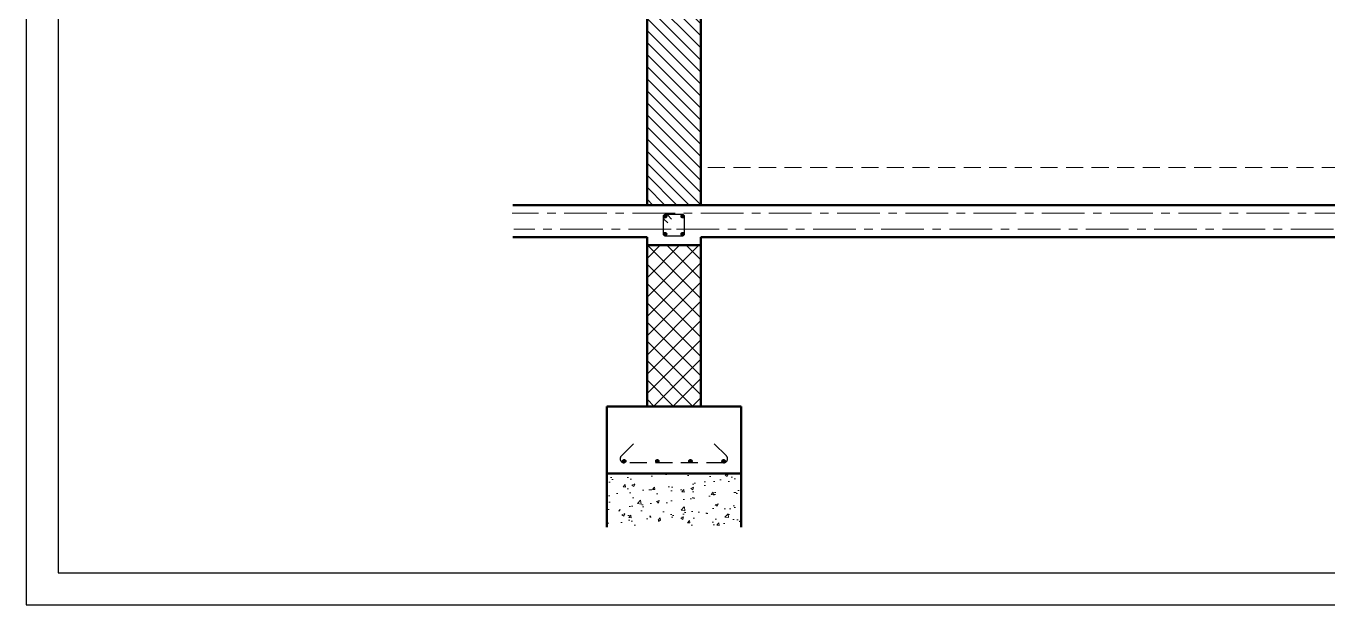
# Model space of a CAD drawing. Header units: millimetres. Extents: x 1206 to 5166, y 1455 to 2049.
# Drawn here: x 4326.3 to 4810.9, y 1455.2 to 1670.8 of the extents above; entities that cross this region are included whole.
import ezdxf

# ---------------------------------------------------------------- set-up
doc = ezdxf.new("R2010")
doc.units = ezdxf.units.MM
doc.linetypes.add('AXES', pattern=[50.8, 31.75, -6.35, 6.35, -6.35])
doc.linetypes.add('CACHE', pattern=[9.525, 6.35, -3.175])
doc.layers.add('ABAK_A-ANNOT', color=7, linetype='Continuous')
doc.layers.add('ABAK_BA-FERRAILLAGES CACHES', color=7, linetype='CACHE')
for name, color, linetype, lineweight in [('ABAK_A-HACHURES', 253, 'Continuous', 15), ('ABAK_BC-COFFRAGE-CA', 7, 'CACHE', 15), ('ABAK_BC-COFFRAGE-CO', 7, 'Continuous', 50), ('ABAK_Hachures', 252, 'Continuous', 15)]:
    doc.layers.add(name, color=color, linetype=linetype, lineweight=lineweight)

# ---------------------------------------------------------------- blocks, each defined once
blk = doc.blocks.new('*U84')
at = {"layer": 'ABAK_A-ANNOT'}
for p, q in [((12, -12), (12, -581.97)), ((12, -581.97), (828, -581.97))]:
    blk.add_line(p, q, dxfattribs=at)
blk.add_lwpolyline([(840, 0), (0, 0), (0, -593.97), (840, -593.97)], close=True, dxfattribs=at)

msp = doc.modelspace()

# ---------------------------------------------------------------- hatches: boundary and pattern name
at = {"layer": 'ABAK_A-HACHURES', "transparency": 33554687}
h = msp.add_hatch(dxfattribs=at)
h.set_pattern_fill('ANSI37', color=256, scale=0.08)
h.set_pattern_definition([(45, (-22955.534, 5150.1127), (-3.59210245, 3.59210245), []), (135, (-22955.534, 5150.1127), (-3.59210245, -3.59210245), [])])
h.paths.add_polyline_path([(4577.42, 1589.13), (4557.42, 1589.13), (4557.42, 1529.13), (4577.42, 1529.13)])
at = {"layer": 'ABAK_BA-FERRAILLAGES CACHES'}
h = msp.add_hatch(color=256, dxfattribs=at)
h.dxf.hatch_style = 1
h.paths.add_polyline_path([(4564.74, 1599.91, 1), (4563.54, 1599.91, 1)])
h = msp.add_hatch(color=256, dxfattribs=at)
h.dxf.hatch_style = 1
h.paths.add_polyline_path([(4571.3, 1599.91, 1), (4570.1, 1599.91, 1)])
h = msp.add_hatch(color=256, dxfattribs=at)
h.dxf.hatch_style = 1
h.paths.add_polyline_path([(4564.74, 1593.34, 1), (4563.54, 1593.34, 1)])
h = msp.add_hatch(color=256, dxfattribs=at)
h.dxf.hatch_style = 1
h.paths.add_polyline_path([(4571.3, 1593.34, 1), (4570.1, 1593.34, 1)])
h = msp.add_hatch(color=256, dxfattribs=at)
h.dxf.hatch_style = 1
h.paths.add_polyline_path([(4549.52, 1508.73, 1), (4548.32, 1508.73, 1)])
h = msp.add_hatch(color=256, dxfattribs=at)
h.dxf.hatch_style = 1
h.paths.add_polyline_path([(4561.85, 1508.73, 1), (4560.65, 1508.73, 1)])
h = msp.add_hatch(color=256, dxfattribs=at)
h.dxf.hatch_style = 1
h.paths.add_polyline_path([(4574.19, 1508.73, 1), (4572.99, 1508.73, 1)])
h = msp.add_hatch(color=256, dxfattribs=at)
h.dxf.hatch_style = 1
h.paths.add_polyline_path([(4586.52, 1508.73, 1), (4585.32, 1508.73, 1)])
at = {"layer": 'ABAK_Hachures'}
h = msp.add_hatch(dxfattribs=at)
h.set_pattern_fill('ANSI31', color=256, angle=90)
h.set_pattern_definition([(135, (-24771.0232, 5206.304), (-2.24506403, -2.24506403), [])])
h.paths.add_polyline_path([(4577.42, 1699.13), (4557.42, 1699.13), (4557.42, 1604.13), (4577.42, 1604.13)])
h.paths.add_polyline_path([(5072.17, 1961.23), (5152.7, 1961.23), (5152.7, 1985.96), (5072.17, 1985.96)], flags=9)
h.paths.add_polyline_path([(4698.82, 1985.66), (4793.33, 1985.66), (4793.33, 2010.39), (4698.82, 2010.39)], flags=9)
h.paths.add_polyline_path([(4410.36, 1987.14), (4580.14, 1987.14), (4580.14, 2010.33), (4410.36, 2010.33)], flags=9)
h.paths.add_polyline_path([(4410.9, 2012.44), (4501.72, 2012.44), (4501.72, 2037.17), (4410.9, 2037.17)], flags=9)
h.paths.add_polyline_path([(4829.12, 1504.62), (4829.12, 1482.26), (5141.93, 1482.26), (5141.93, 1504.62)], flags=9)
h.paths.add_polyline_path([(4771.32, 1881.87), (4783.33, 1881.87), (4787.98, 1894.65), (4775.97, 1894.65)], flags=9)
h.paths.add_polyline_path([(4745.6, 1864.37), (4757.61, 1864.37), (4762.26, 1877.15), (4750.25, 1877.15)], flags=9)
h.paths.add_polyline_path([(4716.76, 1846.77), (4728.77, 1846.77), (4733.43, 1859.55), (4721.42, 1859.55)], flags=9)
h.paths.add_polyline_path([(4685.52, 1829.27), (4697.53, 1829.27), (4702.18, 1842.05), (4690.17, 1842.05)], flags=9)
h.paths.add_polyline_path([(4652.33, 1811.87), (4664.34, 1811.87), (4668.99, 1824.65), (4656.98, 1824.65)], flags=9)
h.paths.add_polyline_path([(4716.12, 1938.61), (4780.58, 1938.61), (4780.58, 1973.21), (4716.12, 1973.21)], flags=9)
h.paths.add_polyline_path([(4615.63, 1794.27), (4627.64, 1794.27), (4632.29, 1807.05), (4620.28, 1807.05)], flags=9)
h.paths.add_polyline_path([(4969.11, 2013.15), (5145.87, 2013.15), (5145.87, 2036.33), (4969.11, 2036.33)], flags=9)
h.paths.add_polyline_path([(4891.34, 1986.36), (5145.29, 1986.36), (5145.29, 2011.09), (4891.34, 2011.09)], flags=9)
h.paths.add_polyline_path([(4557.42, 1947.46), (4577.42, 1947.46), (4577.42, 1799.13), (4557.42, 1799.13)])
at = {"layer": 'ABAK_Hachures', "transparency": 33554687}
h = msp.add_hatch(dxfattribs=at)
h.set_pattern_fill('AR-CONC', color=256, scale=0.003)
h.set_pattern_definition([(50, (182.181, -4039.994), (10.93108, -0.956345), [1.143, -12.573]), (355, (182.181, -4039.994), (-2.114605, 11.46341), [0.9144, -10.058435]), (100.45144, (183.092, -4040.074), (8.816475, 10.507065), [0.9714, -10.685415]), (46.1842, (182.181, -4036.946), (16.264742, -2.52254), [1.7145, -18.8595]), (96.63556, (183.537, -4037.156), (14.244248, 14.845567), [1.4571, -16.028136]), (351.18415, (182.181, -4036.946), (14.24425, 14.845567), [1.371598, -15.087584]), (21, (183.705, -4037.708), (9.096863, -6.135912), [1.143, -12.573]), (326, (183.705, -4037.708), (3.708122, 11.051278), [0.9144, -10.0584]), (71.45144, (184.463, -4038.219), (12.804985, 4.915366), [0.9714, -10.685396]), (37.5, (182.1814, -4039.994), (0.1853162, 5.0733023), [0, -9.93648, 0, -10.2108, 0, -10.0965]), (7.5, (182.1814, -4039.994), (4.0091798, 6.0108345), [0, -5.82168, 0, -9.70788, 0, -3.8481]), (327.5, (178.783, -4039.994), (8.1354357, -0.3437246), [0, -3.81, 0, -11.8872, 0, -15.7734]), (317.5, (177.259, -4039.994), (8.887751, 1.5255895), [0, -4.953, 0, -7.89432, 0, -11.2014])])
h.paths.add_polyline_path([(4592.42, 1504.13), (4542.42, 1504.13), (4542.42, 1484.13), (4592.42, 1484.13)])

# ---------------------------------------------------------------- linework, layer by layer
at = {"layer": 'ABAK_BA-FERRAILLAGES CACHES'}
for points in [[(4566.54, 1598.92), (4565.13, 1600.33, 0.668179), (4563.42, 1599.63), (4563.42, 1593.63, 0.414214), (4564.42, 1592.63), (4570.42, 1592.63, 0.414214), (4571.42, 1593.63), (4571.42, 1599.63, 0.414214), (4570.42, 1600.63), (4564.42, 1600.63, 0.668179), (4563.71, 1598.92), (4565.13, 1597.5)], [(4582.47, 1515.2), (4586.98, 1510.69, -0.668179), (4585.92, 1508.13), (4548.92, 1508.13, -0.668179), (4547.86, 1510.69), (4552.37, 1515.2)]]:
    msp.add_lwpolyline(points, format="xyb", dxfattribs=at)
for centre in [(4564.14, 1599.91), (4570.7, 1599.91), (4564.14, 1593.34), (4570.7, 1593.34), (4548.92, 1508.73), (4561.25, 1508.73), (4573.59, 1508.73), (4585.92, 1508.73)]:
    msp.add_circle(centre, 0.6, dxfattribs=at)
at = {"layer": 'ABAK_BC-COFFRAGE-CA'}
msp.add_line((4948.35, 1618.13), (4577.42, 1618.13), dxfattribs=at)
at = {"layer": 'ABAK_BC-COFFRAGE-CA', "linetype": 'AXES', "ltscale": 0.5}
for p, q in [((4948.88, 1601.13), (4507.25, 1601.13)), ((4566.42, 1595.13), (4507.8, 1595.13)), ((4568.42, 1595.13), (4948.82, 1595.13))]:
    msp.add_line(p, q, dxfattribs=at)
at = {"layer": 'ABAK_BC-COFFRAGE-CO'}
for p, q in [((4557.42, 1604.13), (4557.42, 1947.46)), ((4577.42, 1604.13), (4577.42, 1947.46)), ((4557.42, 1699.13), (4557.42, 1604.13)), ((4507.42, 1604.13), (4557.42, 1604.13)), ((4557.42, 1604.13), (4577.42, 1604.13)), ((4948.35, 1604.13), (4577.42, 1604.13)), ((4507.42, 1592.13), (4557.42, 1592.13)), ((4557.42, 1592.13), (4557.42, 1529.13)), ((4577.42, 1592.13), (4577.42, 1529.13)), ((4577.42, 1592.13), (4577.42, 1589.13)), ((4948.35, 1592.13), (4577.42, 1592.13)), ((4577.42, 1589.13), (4557.42, 1589.13)), ((4542.42, 1484.13), (4542.42, 1529.13)), ((4592.42, 1529.13), (4592.42, 1484.13))]:
    msp.add_line(p, q, dxfattribs=at)
for points in [[(4542.42, 1529.13), (4592.42, 1529.13)], [(4592.42, 1504.13), (4542.42, 1504.13)]]:
    msp.add_lwpolyline(points, dxfattribs=at)

# ---------------------------------------------------------------- block references
at = {"layer": 'ABAK_Hachures'}
msp.add_blockref('*U84', (4326.27, 2049.14), dxfattribs=at)

doc.saveas('drawing.dxf')
